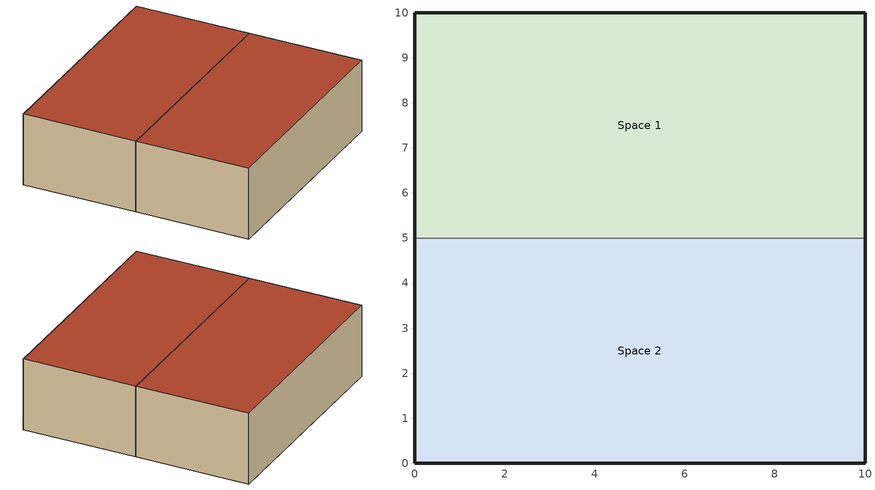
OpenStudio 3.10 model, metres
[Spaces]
Space 1
 floor ground: 0,5 10,5 10,10 0,10 z0
 wall outside: 10,5 10,10 0,10 0,5 z0:3.2
 wall to Space 2: 0,5 10,5 z0:3.2
 roof outside: 0,10 10,10 10,5 0,5 z3.2
Space 2
 floor ground: 0,0 10,0 10,5 0,5 z0
 wall outside: 0,5 0,0 10,0 10,5 z0:3.2
 roof outside: 0,5 10,5 10,0 0,0 z3.2
[BuildingStory]
Ground Story
[Space] Building Story=Ground Story
Name | Thermal Zone
Space 1 | NorthOffice Zone
Space 2 | SouthOffice Zone
[ThermalZone] Use Ideal Air Loads=No
Name | Thermostat
NorthOffice Zone | NorthOffice Thermostat
SouthOffice Zone | SouthOffice Thermostat
[Sizing:Zone] Zone Cooling Design Supply Air Temperature Input Method=SupplyAirTemperature; Zone Cooling Design Supply Air Temperature {C}=14; Zone Cooling Design Supply Air Temperature Difference {deltaC}=11.11; Zone Heating Design Supply Air Temperature Input Method=SupplyAirTemperature; Zone Heating Design Supply Air Temperature {C}=40; Zone Heating Design Supply Air Temperature Difference {deltaC}=11.11; Zone Cooling Design Supply Air Humidity Ratio {kg-H2O/kg-air}=0.0085; Zone Heating Design Supply Air Humidity Ratio {kg-H2O/kg-air}=0.008; Cooling Design Air Flow Method=DesignDay; Heating Design Air Flow Method=DesignDay; Account for Dedicated Outdoor Air System=No; Dedicated Outdoor Air System Control Strategy=NeutralSupplyAir; Dedicated Outdoor Air Low Setpoint Temperature for Design {C}=autosize; Dedicated Outdoor Air High Setpoint Temperature for Design {C}=autosize; Zone Load Sizing Method=Sensible Load Only No Latent Load; Zone Latent Cooling Design Supply Air Humidity Ratio Input Method=HumidityRatioDifference; Zone Cooling Design Supply Air Humidity Ratio Difference {kgWater/kgDryAir}=0.005; Zone Latent Heating Design Supply Air Humidity Ratio Input Method=HumidityRatioDifference; Zone Humidification Design Supply Air Humidity Ratio Difference {kgWater/kgDryAir}=0.005; Sizing Option=Coincident
NorthOffice Zone; SouthOffice Zone
[ThermostatSetpoint:DualSetpoint]
Name | Heating Setpoint Temperature Schedule | Cooling Setpoint Temperature Schedule
NorthOffice Thermostat | NorthOffice Heating Setpoint | NorthOffice Cooling Setpoint
SouthOffice Thermostat | SouthOffice Heating Setpoint | SouthOffice Cooling Setpoint
[Schedule:Ruleset]
Name | Default Day Schedule
NorthOffice Heating Setpoint | Schedule Day 1
NorthOffice Cooling Setpoint | Schedule Day 2
SouthOffice Heating Setpoint | Schedule Day 4
SouthOffice Cooling Setpoint | Schedule Day 5
[Schedule:Day]
Schedule Day 1; Schedule Day 4: 24, 0, 21
Schedule Day 2; Schedule Day 5: 24, 0, 24
